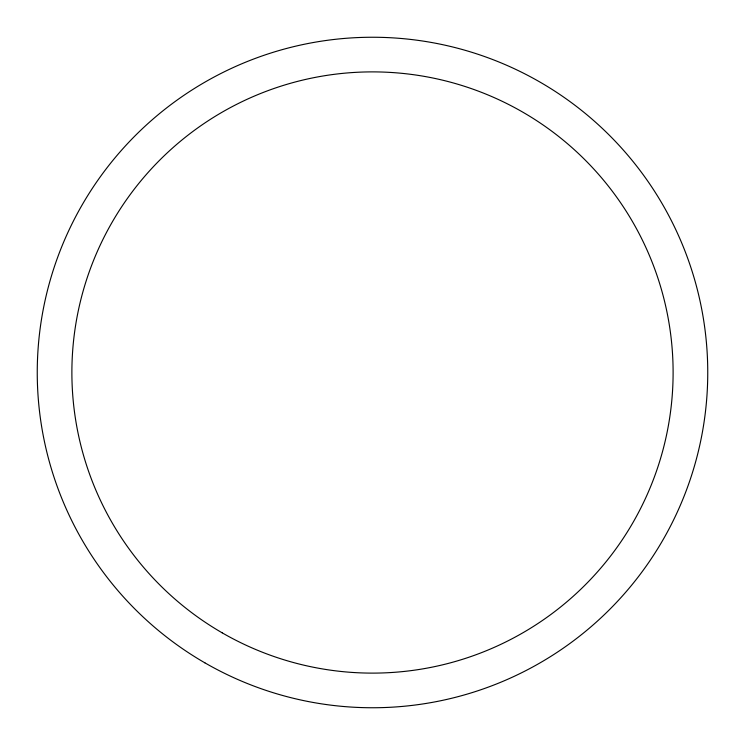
<?xml version="1.0" encoding="UTF-8"?>
<svg xmlns="http://www.w3.org/2000/svg" width="745" height="745" viewBox="0 0 745 745"><rect width="100%" height="100%" fill="white"/><g stroke="black" fill="none" stroke-linecap="round" stroke-linejoin="round"><path stroke-width="1.12" d="M204.875 662.836A335.25 335.25 0 0 0 707.75 372.5A335.25 335.25 0 0 0 204.875 82.164A335.25 335.25 0 0 0 204.875 662.836M222.196 632.84A300.608 300.608 0 0 0 673.107 372.5A300.608 300.608 0 0 0 222.196 112.16A300.608 300.608 0 0 0 222.196 632.84"/></g></svg>
